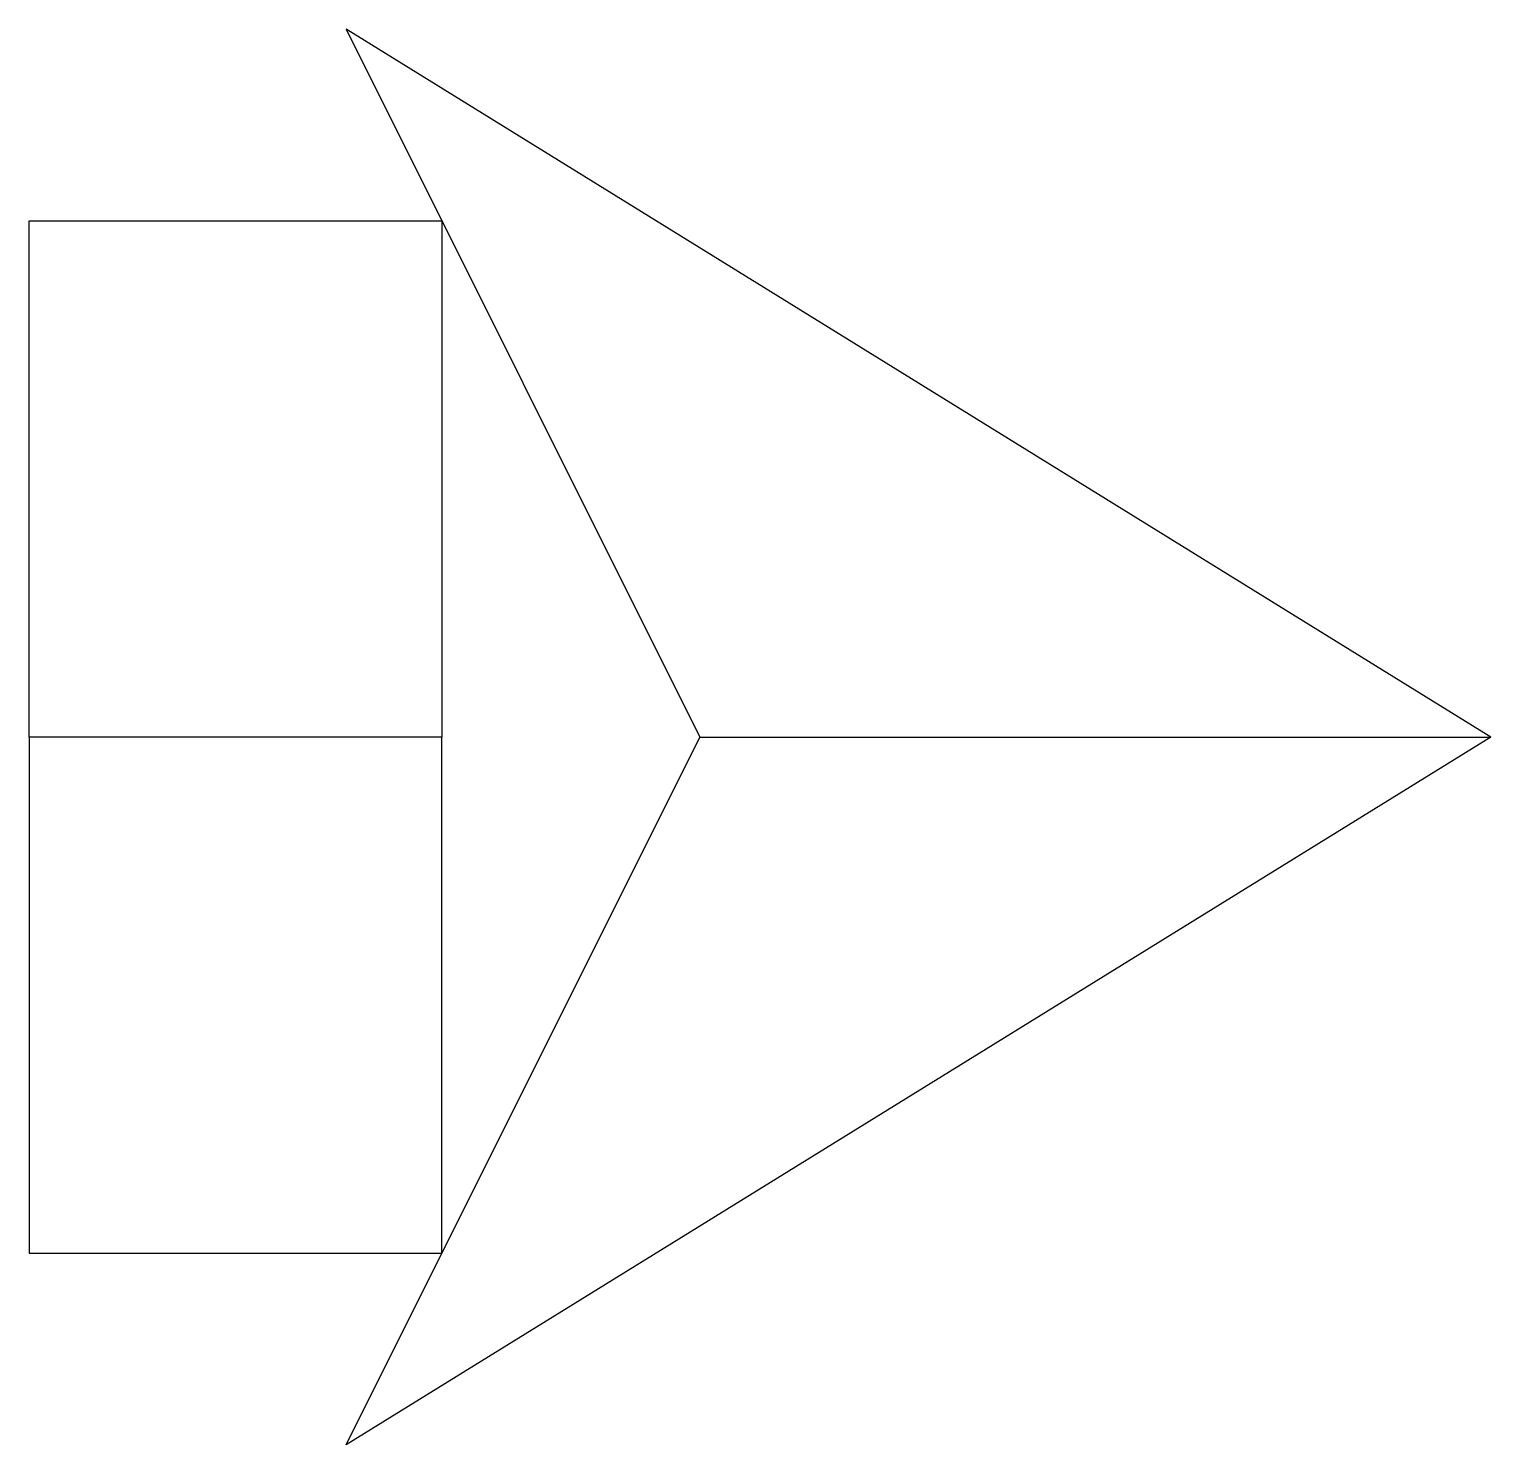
# Model space of a CAD drawing. Header units: millimetres. Extents: x -195 to 230, y -206 to 206.
import ezdxf

# ---------------------------------------------------------------- set-up
doc = ezdxf.new("R2010")
doc.units = ezdxf.units.MM
doc.layers.get('0').update_dxf_attribs({"linetype": 'CONTINUOUS'})

msp = doc.modelspace()

# ---------------------------------------------------------------- linework, layer by layer
for p, q in [((230, 0), (-102.86, 205.72)), ((-102.86, 205.72), (0, 0)), ((-102.86, -205.72), (0, 0)), ((-75, -150), (-75, 0)), ((0, 0), (230, 0)), ((1.75, 0), (22.5, 0)), ((-195, 0), (-195, -150)), ((230, 0), (-102.86, -205.72)), ((-195, -150), (-75, -150))]:
    msp.add_line(p, q)
msp.add_lwpolyline([(-195, 150), (-75, 150), (-75, 0), (-195, 0)], close=True)

doc.saveas('drawing.dxf')
